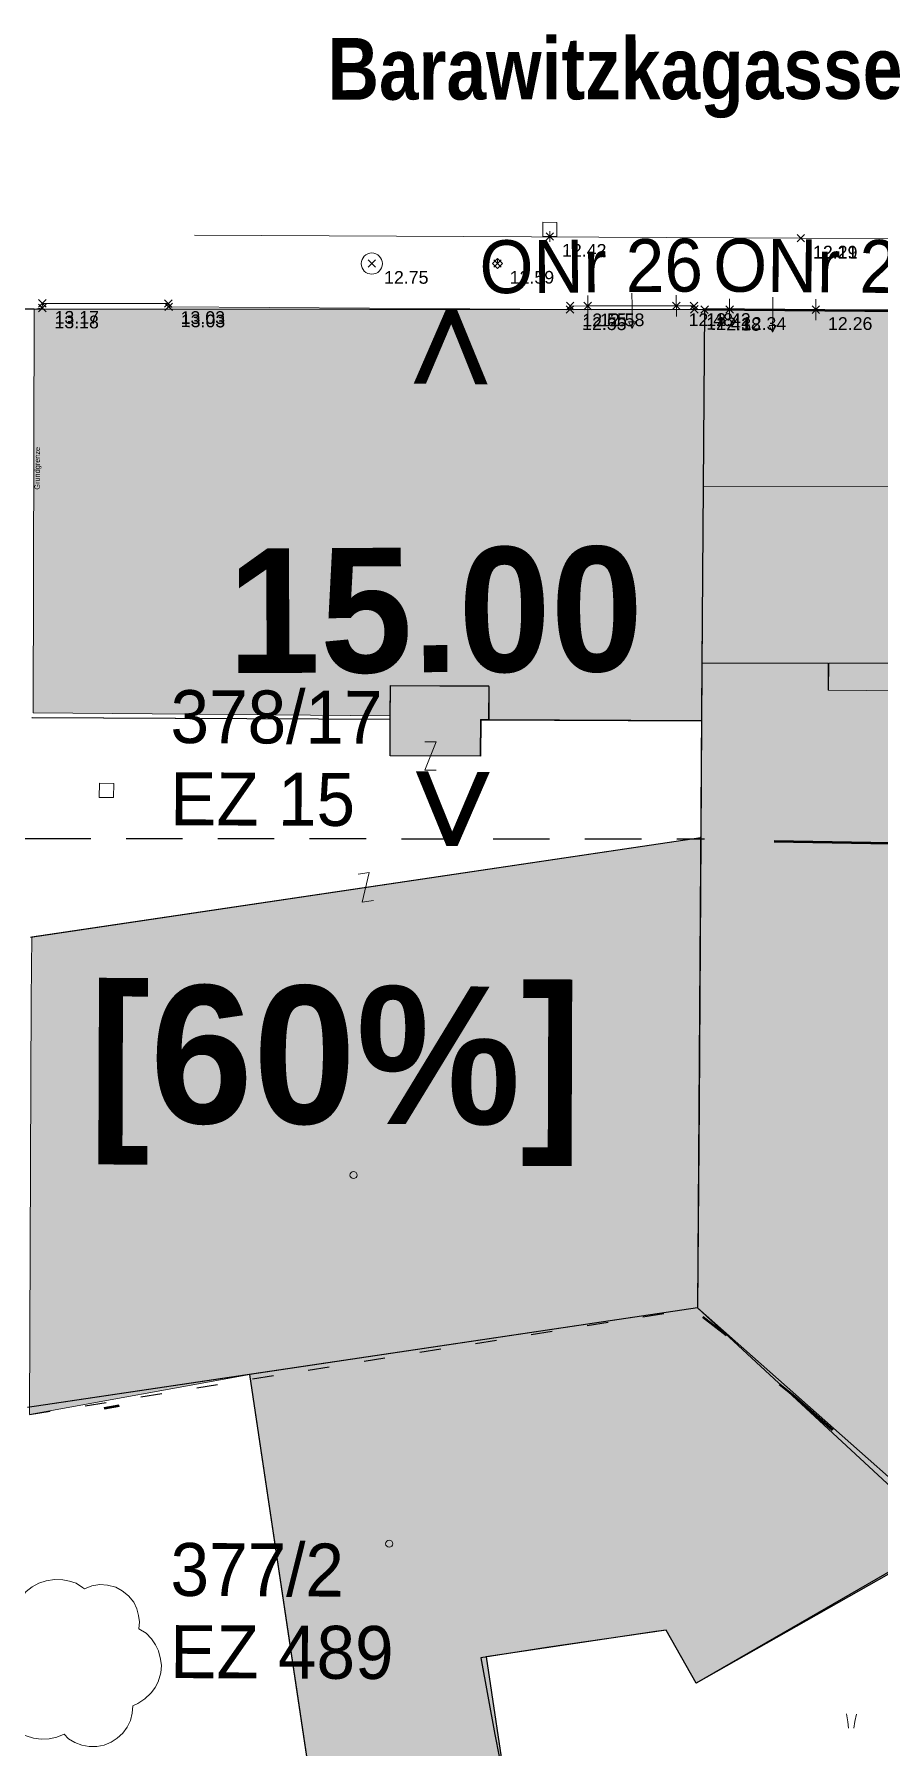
# Model space of a CAD drawing. Header units: metres. Extents: x -208 to 1512, y -277 to 123.
# Drawn here: x 844.24 to 868.17, y -40.74 to 7.78 of the extents above; entities that cross this region are included whole.
import ezdxf
from ezdxf.enums import TextEntityAlignment as Align

# ---------------------------------------------------------------- set-up
doc = ezdxf.new("R2010")
doc.units = ezdxf.units.M
doc.header["$MEASUREMENT"] = 0
doc.linetypes.add('Baufluchtlinie', pattern=[2.6, 1.6, -1])
doc.linetypes.add('Grenzlinie', pattern=[1.6, 0.6, -1])
for name, color, linetype in [('725 Nachbarbebauung', 7, 'Continuous'), ('730_DKM_Gebäude', 7, 'Continuous'), ('730_DKM_Grenzen', 7, 'Continuous'), ('730_DKM_Objekte', 7, 'Continuous'), ('740_WienGV_Flwd-Bebauungsplan', 7, 'Continuous'), ('740_WienGV_Flwd-Bebauungsplan Text', 7, 'Continuous'), ('740_WienGV_Höhenkoten', 7, 'Continuous'), ('740_WienGV_L_Baum_ -gruppen_ Grünflächen', 7, 'Continuous'), ('740_WienGV_L_Gebäude', 7, 'Continuous'), ('740_WienGV_T_Einbauten', 7, 'Continuous'), ('740_WienGV_T_Gebäude', 7, 'Continuous'), ('740_WienGV_T_Straßen_ Gehsteige_ Schienen', 7, 'Continuous'), ('844 Umriss 2D', 7, 'Continuous'), ('918 Lageplan Beschriftung.x', 7, 'Continuous'), ('Neubau_840 Baulinien', 7, 'Continuous')]:
    doc.layers.add(name, color=color, linetype=linetype)
doc.styles.add('ERSTELLTER_STIL_15', font='arial.ttf', dxfattribs={"width": 0.962324})
doc.styles.add('ERSTELLTER_STIL_18', font='arial.ttf', dxfattribs={"width": 0.953215})
doc.styles.add('ERSTELLTER_STIL_20', font='arial.ttf', dxfattribs={"width": 0.826629})
doc.styles.add('ERSTELLTER_STIL_23', font='arial.ttf', dxfattribs={"width": 0.936869})
doc.styles.add('ERSTELLTER_STIL_3', font='arial.ttf')
doc.styles.add('ERSTELLTER_STIL_4', font='')
doc.styles.add('ERSTELLTER_STIL_5', font='arial.ttf', dxfattribs={"width": 0.936858})
doc.styles.add('ERSTELLTER_STIL_7', font='tahoma.ttf', dxfattribs={"width": 0.999942})
doc.styles.get('ERSTELLTER_STIL_4').set_extended_font_data('Eurostile')

# ---------------------------------------------------------------- blocks, each defined once
blk = doc.blocks.new('Decke_53_5', base_point=(844.245, -0.001))
at = {"layer": '725 Nachbarbebauung', "linetype": 'Continuous', "lineweight": 0, "true_color": 0x1f1f1f}
blk.add_hatch(color=250, dxfattribs=at).paths.add_polyline_path([(844.245, -0.001), (844.215, -11.445), (854.32, -11.53), (854.323, -10.67), (857.121, -10.681), (857.116, -11.636), (863.152, -11.661), (863.233, -0.016)])
at = {"layer": '725 Nachbarbebauung', "color": 8, "linetype": 'Continuous', "lineweight": 13, "flags": 128}
blk.add_lwpolyline([(844.245, -0.001), (844.215, -11.445), (854.32, -11.53), (854.323, -10.67), (857.121, -10.681), (857.116, -11.636), (863.152, -11.661), (863.233, -0.016)], close=True, dxfattribs=at)
blk = doc.blocks.new('Decke_54_5', base_point=(857.121, -10.681))
at = {"layer": '725 Nachbarbebauung', "linetype": 'Continuous', "lineweight": 0, "true_color": 0x1f1f1f}
blk.add_hatch(color=250, dxfattribs=at).paths.add_polyline_path([(857.121, -10.681), (854.323, -10.67), (854.319, -11.624), (854.315, -12.652), (856.88, -12.663), (856.884, -11.635), (857.116, -11.636)])
at = {"layer": '725 Nachbarbebauung', "color": 8, "linetype": 'Continuous', "lineweight": 13, "flags": 128}
blk.add_lwpolyline([(857.121, -10.681), (854.323, -10.67), (854.319, -11.624), (854.315, -12.652), (856.88, -12.663), (856.884, -11.635), (857.116, -11.636)], close=True, dxfattribs=at)
blk = doc.blocks.new('Decke_64_5', base_point=(844.161, -19.57))
at = {"layer": '725 Nachbarbebauung', "linetype": 'Continuous', "lineweight": 0, "true_color": 0x1f1f1f}
blk.add_hatch(color=250, dxfattribs=at).paths.add_polyline_path([(844.161, -19.57), (844.106, -31.328), (850.348, -30.193), (863.035, -28.307), (863.128, -14.976), (844.173, -17.794)])
at = {"layer": '725 Nachbarbebauung', "color": 8, "linetype": 'Continuous', "lineweight": 13, "flags": 128}
blk.add_lwpolyline([(844.161, -19.57), (844.106, -31.328), (850.348, -30.193), (863.035, -28.307), (863.128, -14.976), (844.173, -17.794)], close=True, dxfattribs=at)
blk = doc.blocks.new('Decke_66_5', base_point=(863.163, -10.036))
at = {"layer": '725 Nachbarbebauung', "linetype": 'Continuous', "lineweight": 0, "true_color": 0x1f1f1f}
blk.add_hatch(color=250, dxfattribs=at).paths.add_polyline_path([(863.163, -10.036), (882.233, -10.046), (882.306, -0.035), (863.233, -0.016)])
at = {"layer": '725 Nachbarbebauung', "color": 8, "linetype": 'Continuous', "lineweight": 13, "flags": 128}
blk.add_lwpolyline([(863.163, -10.036), (882.233, -10.046), (882.306, -0.035), (863.233, -0.016)], close=True, dxfattribs=at)
blk = doc.blocks.new('Decke_81_5', base_point=(866.746, -10.802))
at = {"layer": '725 Nachbarbebauung', "linetype": 'Continuous', "lineweight": 0, "true_color": 0x1f1f1f}
blk.add_hatch(color=250, dxfattribs=at).paths.add_polyline_path([(866.746, -10.802), (868.886, -10.822), (870.996, -10.81), (870.99, -10.04), (866.75, -10.036)])
at = {"layer": '725 Nachbarbebauung', "color": 8, "linetype": 'Continuous', "lineweight": 13, "flags": 128}
blk.add_lwpolyline([(866.746, -10.802), (868.886, -10.822), (870.996, -10.81), (870.99, -10.04), (866.75, -10.036)], close=True, dxfattribs=at)
blk = doc.blocks.new('Decke_87_5', base_point=(850.348, -30.193))
at = {"layer": '725 Nachbarbebauung', "linetype": 'Continuous', "lineweight": 0, "true_color": 0x1f1f1f}
blk.add_hatch(color=250, dxfattribs=at).paths.add_polyline_path([(850.348, -30.193), (850.348, -30.193), (850.348, -30.195), (852.816, -46.703), (858.202, -45.901), (857.043, -38.189), (861.857, -37.477), (862.148, -37.432), (863, -38.938), (870.145, -34.888), (869.182, -34), (869.172, -33.99), (863.035, -28.307), (863.035, -28.307)])
at = {"layer": '725 Nachbarbebauung', "color": 8, "linetype": 'Continuous', "lineweight": 13, "flags": 128}
blk.add_lwpolyline([(850.348, -30.193), (850.348, -30.193), (850.348, -30.195), (852.816, -46.703), (858.202, -45.901), (857.043, -38.189), (861.857, -37.477), (862.148, -37.432), (863, -38.938), (870.145, -34.888), (869.182, -34), (869.172, -33.99), (863.035, -28.307), (863.035, -28.307)], close=True, dxfattribs=at)
blk = doc.blocks.new('Decke_96_5', base_point=(863.16, -10.036))
at = {"layer": '725 Nachbarbebauung', "linetype": 'Continuous', "lineweight": 0, "true_color": 0x1f1f1f}
blk.add_hatch(color=250, dxfattribs=at).paths.add_polyline_path([(863.16, -10.036), (863.035, -28.307), (869.172, -33.99), (869.172, -22.537), (868.838, -22.125), (868.876, -10.821), (866.736, -10.802), (866.74, -10.032)])
at = {"layer": '725 Nachbarbebauung', "color": 8, "linetype": 'Continuous', "lineweight": 13, "flags": 128}
for points in [[(863.16, -10.036), (863.035, -28.307), (869.172, -33.99), (869.172, -22.537)], [(868.876, -10.821), (866.736, -10.802), (866.74, -10.032), (863.16, -10.036)], [(868.838, -22.125), (868.876, -10.822)], [(868.876, -10.822), (868.876, -10.821)], [(869.172, -22.537), (868.838, -22.125)]]:
    blk.add_lwpolyline(points, dxfattribs=at)
blk = doc.blocks.new('Dachfläche_43_5', base_point=(863.233, -0.016))
at = {"layer": '725 Nachbarbebauung', "color": 7, "linetype": 'Continuous', "lineweight": 18, "flags": 128}
for points in [[(863.198, -5.026), (863.233, -0.016)], [(863.233, -0.016), (882.306, -0.035)], [(882.306, -0.035), (882.269, -5.041)], [(863.163, -10.036), (863.198, -5.026)], [(882.269, -5.041), (863.198, -5.026)], [(882.269, -5.041), (882.233, -10.046)], [(882.233, -10.046), (863.163, -10.036)]]:
    blk.add_lwpolyline(points, dxfattribs=at)
blk = doc.blocks.new('FIG0410[495]_5', base_point=(854.299, -34.987))
at = {"layer": '730_DKM_Objekte', "color": 8, "linetype": 'Continuous', "lineweight": 13}
blk.add_circle((854.299, -34.987), 0.1, dxfattribs=at)
blk = doc.blocks.new('FIG0410[503]_5', base_point=(853.054, -7.768))
at = {"layer": '730_DKM_Objekte', "color": 8, "linetype": 'Continuous', "lineweight": 13}
blk.add_circle((853.054, -7.768), 0.1, dxfattribs=at)
blk = doc.blocks.new('FIG0830[507]_5', base_point=(846.291, -13.643))
at = {"layer": '730_DKM_Objekte', "color": 8, "linetype": 'Continuous', "lineweight": 13}
for p, q in [((846.095, -13.439), (846.087, -13.839)), ((846.494, -13.446), (846.095, -13.439)), ((846.487, -13.846), (846.494, -13.446)), ((846.087, -13.839), (846.487, -13.846))]:
    blk.add_line(p, q, dxfattribs=at)
blk = doc.blocks.new('FIG0410[508]_5', base_point=(853.289, -24.541))
at = {"layer": '730_DKM_Objekte', "color": 8, "linetype": 'Continuous', "lineweight": 13}
blk.add_circle((853.289, -24.541), 0.1, dxfattribs=at)
blk = doc.blocks.new('FIG0320[536]_5', base_point=(855.468, -12.669))
at = {"layer": '730_DKM_Objekte', "color": 8, "linetype": 'Continuous', "lineweight": 13}
for p, q in [((855.306, -13.068), (855.63, -12.269)), ((855.63, -12.269), (855.31, -12.268)), ((855.626, -13.069), (855.306, -13.068))]:
    blk.add_line(p, q, dxfattribs=at)
blk = doc.blocks.new('FIG0320[537]_5', base_point=(853.635, -16.388))
at = {"layer": '730_DKM_Objekte', "color": 8, "linetype": 'Continuous', "lineweight": 13}
for p, q in [((853.418, -16.016), (853.734, -15.969)), ((853.734, -15.969), (853.535, -16.807)), ((853.535, -16.807), (853.852, -16.76))]:
    blk.add_line(p, q, dxfattribs=at)
blk = doc.blocks.new('GI00131_ATT627(WIESE)_2CA5[1022]_5', base_point=(867.392, -40.012))
at = {"layer": '740_WienGV_L_Baum_ -gruppen_ Grünflächen', "color": 252, "linetype": 'Continuous', "lineweight": 13, "true_color": 0x949494}
for p, q in [((867.256, -39.809), (867.296, -40.03)), ((867.296, -40.03), (867.316, -40.21)), ((867.46, -40.213), (867.488, -40.028)), ((867.488, -40.028), (867.536, -39.814))]:
    blk.add_line(p, q, dxfattribs=at)
blk = doc.blocks.new('GI0007_ATT22(LAUB)_2815[1049]_5', base_point=(845.353, -38.37))
at = {"layer": '740_WienGV_L_Baum_ -gruppen_ Grünflächen', "color": 252, "linetype": 'Continuous', "lineweight": 13, "true_color": 0x949494}
for p, q in [((843.856, -36.531), (844.012, -36.338)), ((844.012, -36.338), (844.185, -36.206)), ((844.185, -36.206), (844.372, -36.107)), ((844.372, -36.107), (844.583, -36.039)), ((844.583, -36.039), (844.822, -36.001)), ((844.822, -36.001), (845.056, -36.012)), ((845.056, -36.012), (845.241, -36.048)), ((845.241, -36.048), (845.431, -36.108)), ((845.431, -36.108), (845.614, -36.225)), ((845.614, -36.225), (845.67, -36.265)), ((845.67, -36.265), (845.878, -36.18)), ((845.878, -36.18), (846.099, -36.145)), ((846.099, -36.145), (846.323, -36.157)), ((846.323, -36.157), (846.553, -36.218)), ((846.553, -36.218), (846.736, -36.324)), ((846.736, -36.324), (846.918, -36.466)), ((843.634, -37.007), (843.71, -36.745)), ((843.71, -36.745), (843.856, -36.531)), ((846.918, -36.466), (847.068, -36.647)), ((847.068, -36.647), (847.146, -36.833)), ((847.146, -36.833), (847.199, -37.019)), ((843.205, -37.49), (843.4, -37.333)), ((843.4, -37.333), (843.605, -37.248)), ((843.605, -37.248), (843.634, -37.007)), ((847.199, -37.019), (847.225, -37.204)), ((847.225, -37.204), (847.207, -37.403)), ((842.943, -37.862), (843.057, -37.665)), ((843.057, -37.665), (843.205, -37.49)), ((847.207, -37.403), (847.411, -37.52)), ((847.411, -37.52), (847.564, -37.683)), ((847.564, -37.683), (847.682, -37.852)), ((842.858, -38.39), (842.862, -38.205)), ((842.862, -38.205), (842.897, -38.021)), ((842.897, -38.021), (842.943, -37.862)), ((847.682, -37.852), (847.764, -38.021)), ((847.764, -38.021), (847.824, -38.257)), ((847.824, -38.257), (847.845, -38.435)), ((842.887, -38.593), (842.858, -38.39)), ((842.951, -38.786), (842.887, -38.593)), ((843.058, -38.966), (842.951, -38.786)), ((847.827, -38.641), (847.755, -38.899)), ((847.845, -38.435), (847.827, -38.641)), ((843.137, -39.077), (843.058, -38.966)), ((843.242, -39.168), (843.137, -39.077)), ((843.252, -39.41), (843.242, -39.168)), ((847.547, -39.222), (847.377, -39.383)), ((847.565, -39.198), (847.547, -39.222)), ((847.667, -39.064), (847.565, -39.198)), ((847.755, -38.899), (847.667, -39.064)), ((843.294, -39.624), (843.252, -39.41)), ((843.376, -39.832), (843.294, -39.624)), ((847.021, -39.789), (846.967, -39.994)), ((847.039, -39.576), (847.021, -39.789)), ((847.179, -39.511), (847.039, -39.576)), ((847.377, -39.383), (847.179, -39.511)), ((843.493, -40.019), (843.376, -39.832)), ((843.643, -40.185), (843.493, -40.019)), ((843.815, -40.323), (843.643, -40.185)), ((846.875, -40.184), (846.751, -40.356)), ((846.967, -39.994), (846.875, -40.184)), ((844.012, -40.427), (843.815, -40.323)), ((844.224, -40.495), (844.012, -40.427)), ((844.444, -40.527), (844.224, -40.495)), ((844.664, -40.517), (844.444, -40.527)), ((844.882, -40.471), (844.664, -40.517)), ((845.09, -40.386), (844.882, -40.471)), ((845.216, -40.513), (845.09, -40.386)), ((845.395, -40.623), (845.216, -40.513)), ((845.593, -40.697), (845.395, -40.623)), ((845.802, -40.737), (845.593, -40.697)), ((846.015, -40.734), (845.802, -40.737)), ((846.222, -40.691), (846.015, -40.734)), ((846.419, -40.613), (846.222, -40.691)), ((846.595, -40.499), (846.419, -40.613)), ((846.751, -40.356), (846.595, -40.499))]:
    blk.add_line(p, q, dxfattribs=at)
blk = doc.blocks.new('LO000601_ATT200(BELICHT)_3895[1084]_5', base_point=(853.807, 1.286))
at = {"layer": '740_WienGV_Höhenkoten', "color": 252, "linetype": 'Continuous', "lineweight": 13, "true_color": 0x949494}
blk.add_circle((853.807, 1.286), 0.3, dxfattribs=at)
blk = doc.blocks.new('LO0011_37C5[1085]_5', base_point=(857.367, 1.29))
at = {"layer": '740_WienGV_T_Einbauten', "color": 252, "linetype": 'Continuous', "lineweight": 13, "true_color": 0x949494}
for p, q in [((857.37, 1.431), (857.226, 1.292)), ((857.226, 1.292), (857.365, 1.148)), ((857.365, 1.148), (857.509, 1.287)), ((857.37, 1.431), (857.367, 1.29)), ((857.509, 1.287), (857.37, 1.431))]:
    blk.add_line(p, q, dxfattribs=at)
blk = doc.blocks.new('TO0019_3585[1106]_5', base_point=(858.851, 2.055))
at = {"layer": '740_WienGV_Höhenkoten', "color": 252, "linetype": 'Continuous', "lineweight": 13, "true_color": 0x949494}
for p, q in [((858.701, 2.057), (859.001, 2.052)), ((858.853, 2.205), (858.848, 1.905))]:
    blk.add_line(p, q, dxfattribs=at)
blk = doc.blocks.new('LO0005_2B75[1116]_5', base_point=(858.851, 2.255))
at = {"layer": '740_WienGV_T_Einbauten', "color": 252, "linetype": 'Continuous', "lineweight": 13, "true_color": 0x949494}
for p, q in [((858.652, 2.455), (858.651, 2.055)), ((859.052, 2.454), (858.652, 2.455)), ((859.051, 2.054), (859.052, 2.454)), ((858.651, 2.055), (859.051, 2.054))]:
    blk.add_line(p, q, dxfattribs=at)
blk = doc.blocks.new('LO0005_2B75[1128]_5', base_point=(858.851, 2.255))
at = {"layer": '740_WienGV_T_Einbauten', "color": 252, "linetype": 'Continuous', "lineweight": 13, "true_color": 0x949494}
for p, q in [((858.652, 2.455), (858.651, 2.055)), ((859.052, 2.454), (858.652, 2.455)), ((859.051, 2.054), (859.052, 2.454)), ((858.651, 2.055), (859.051, 2.054))]:
    blk.add_line(p, q, dxfattribs=at)
blk = doc.blocks.new('EF_MARKER_42E5[1159]_5', base_point=(863.943, -0.017))
at = {"layer": '740_WienGV_T_Gebäude', "color": 252, "linetype": 'Continuous', "lineweight": 13, "true_color": 0x949494}
blk.add_line((863.944, 0.283), (863.943, -0.317), dxfattribs=at)
blk = doc.blocks.new('EF_MARKER_42E5[1160]_5', base_point=(866.384, -0.019))
at = {"layer": '740_WienGV_T_Gebäude', "color": 252, "linetype": 'Continuous', "lineweight": 13, "true_color": 0x949494}
blk.add_line((866.384, 0.281), (866.384, -0.319), dxfattribs=at)
blk = doc.blocks.new('BW0011_3AC5[1161]_5', base_point=(865.163, -0.161))
at = {"layer": '740_WienGV_T_Gebäude', "color": 252, "linetype": 'Continuous', "lineweight": 13, "true_color": 0x949494}
for p, q in [((865.164, 0.339), (865.164, -0.018)), ((865.259, -0.468), (865.066, -0.468)), ((865.066, -0.468), (865.163, -0.661)), ((865.164, -0.018), (865.163, -0.661)), ((865.163, -0.661), (865.259, -0.468))]:
    blk.add_line(p, q, dxfattribs=at)
blk = doc.blocks.new('EF_MARKER_42E5[1194]_5', base_point=(859.924, 0.085))
at = {"layer": '740_WienGV_T_Gebäude', "color": 252, "linetype": 'Continuous', "lineweight": 13, "true_color": 0x949494}
blk.add_line((859.923, 0.385), (859.924, -0.215), dxfattribs=at)
blk = doc.blocks.new('EF_MARKER_42E5[1195]_5', base_point=(862.434, 0.089))
at = {"layer": '740_WienGV_T_Gebäude', "color": 252, "linetype": 'Continuous', "lineweight": 13, "true_color": 0x949494}
blk.add_line((862.434, 0.389), (862.435, -0.211), dxfattribs=at)
blk = doc.blocks.new('BW0011_3AC5[1196]_5', base_point=(861.178, -0.056))
at = {"layer": '740_WienGV_T_Gebäude', "color": 252, "linetype": 'Continuous', "lineweight": 13, "true_color": 0x949494}
for p, q in [((861.178, 0.444), (861.179, 0.087)), ((861.179, 0.087), (861.18, -0.556)), ((861.275, -0.363), (861.082, -0.363)), ((861.082, -0.363), (861.18, -0.556)), ((861.18, -0.556), (861.275, -0.363))]:
    blk.add_line(p, q, dxfattribs=at)
blk = doc.blocks.new('DEF01_4155[1216]_5', base_point=(844.471, 0.028))
at = {"layer": '740_WienGV_T_Gebäude', "color": 252, "linetype": 'Continuous', "lineweight": 13, "true_color": 0x949494}
for p, q in [((844.365, 0.134), (844.577, -0.078)), ((844.577, 0.134), (844.365, -0.078))]:
    blk.add_line(p, q, dxfattribs=at)
at = {"layer": '740_WienGV_T_Gebäude', "color": 252, "lineweight": 13, "true_color": 0x949494, "style": 'ERSTELLTER_STIL_3'}
blk.add_attdef('HOEHE', text='', height=0.36, rotation=359.9129, dxfattribs=at).set_placement((844.817, -0.367), align=Align.MIDDLE_LEFT)
blk = doc.blocks.new('DEF01_4155[1237]_5', base_point=(865.961, 2.004))
at = {"layer": '740_WienGV_T_Straßen_ Gehsteige_ Schienen', "color": 252, "linetype": 'Continuous', "lineweight": 13, "true_color": 0x949494}
for p, q in [((865.855, 2.111), (866.067, 1.898)), ((866.067, 2.11), (865.855, 1.899))]:
    blk.add_line(p, q, dxfattribs=at)
at = {"layer": '740_WienGV_T_Straßen_ Gehsteige_ Schienen', "color": 252, "lineweight": 13, "true_color": 0x949494, "style": 'ERSTELLTER_STIL_3'}
blk.add_attdef('HOEHE', text='', height=0.36, rotation=359.852, dxfattribs=at).set_placement((866.306, 1.61), align=Align.MIDDLE_LEFT)
blk = doc.blocks.new('DEF01_4155[1254]_5', base_point=(862.935, 0.09))
at = {"layer": '740_WienGV_T_Gebäude', "color": 252, "linetype": 'Continuous', "lineweight": 13, "true_color": 0x949494}
for p, q in [((863.041, 0.196), (862.829, -0.017)), ((862.829, 0.195), (863.041, -0.016))]:
    blk.add_line(p, q, dxfattribs=at)
at = {"layer": '740_WienGV_T_Gebäude', "color": 252, "lineweight": 13, "true_color": 0x949494, "style": 'ERSTELLTER_STIL_3'}
blk.add_attdef('HOEHE', text='', height=0.36, rotation=0.0935, dxfattribs=at).set_placement((863.282, -0.301), align=Align.MIDDLE_LEFT)
blk = doc.blocks.new('DEF01_4155[1274]_5', base_point=(848.052, 0.062))
at = {"layer": '740_WienGV_T_Gebäude', "color": 252, "linetype": 'Continuous', "lineweight": 13, "true_color": 0x949494}
for p, q in [((848.159, 0.168), (847.945, -0.043)), ((847.947, 0.169), (848.158, -0.045))]:
    blk.add_line(p, q, dxfattribs=at)
at = {"layer": '740_WienGV_T_Gebäude', "color": 252, "lineweight": 13, "true_color": 0x949494, "style": 'ERSTELLTER_STIL_3'}
blk.add_attdef('HOEHE', text='', height=0.36, rotation=359.6051, dxfattribs=at).set_placement((848.396, -0.334), align=Align.MIDDLE_LEFT)
blk = doc.blocks.new('DEF01_4155[1296]_5', base_point=(862.434, 0.089))
at = {"layer": '740_WienGV_T_Gebäude', "color": 252, "linetype": 'Continuous', "lineweight": 13, "true_color": 0x949494}
for p, q in [((862.328, 0.195), (862.54, -0.017)), ((862.54, 0.195), (862.328, -0.017))]:
    blk.add_line(p, q, dxfattribs=at)
at = {"layer": '740_WienGV_T_Gebäude', "color": 252, "lineweight": 13, "true_color": 0x949494, "style": 'ERSTELLTER_STIL_3'}
blk.add_attdef('HOEHE', text='', height=0.36, rotation=0.0912, dxfattribs=at).set_placement((862.781, -0.305), align=Align.MIDDLE_LEFT)
blk = doc.blocks.new('DEF01_4155[1307]_5', base_point=(863.943, -0.017))
at = {"layer": '740_WienGV_T_Gebäude', "color": 252, "linetype": 'Continuous', "lineweight": 13, "true_color": 0x949494}
for p, q in [((864.05, 0.089), (863.837, -0.123)), ((863.838, 0.089), (864.049, -0.123))]:
    blk.add_line(p, q, dxfattribs=at)
at = {"layer": '740_WienGV_T_Gebäude', "color": 252, "lineweight": 13, "true_color": 0x949494, "style": 'ERSTELLTER_STIL_3'}
blk.add_attdef('HOEHE', text='', height=0.36, rotation=359.9183, dxfattribs=at).set_placement((864.289, -0.411), align=Align.MIDDLE_LEFT)
blk = doc.blocks.new('DEF01_4155[1314]_5', base_point=(865.961, 2.004))
at = {"layer": '740_WienGV_T_Straßen_ Gehsteige_ Schienen', "color": 252, "linetype": 'Continuous', "lineweight": 13, "true_color": 0x949494}
for p, q in [((865.855, 2.111), (866.067, 1.898)), ((866.067, 2.11), (865.855, 1.899))]:
    blk.add_line(p, q, dxfattribs=at)
at = {"layer": '740_WienGV_T_Straßen_ Gehsteige_ Schienen', "color": 252, "lineweight": 13, "true_color": 0x949494, "style": 'ERSTELLTER_STIL_3'}
blk.add_attdef('HOEHE', text='', height=0.36, rotation=359.852, dxfattribs=at).set_placement((866.306, 1.613), align=Align.MIDDLE_LEFT)
blk = doc.blocks.new('DEF01_4155[1322]_5', base_point=(859.425, 0.084))
at = {"layer": '740_WienGV_T_Gebäude', "color": 252, "linetype": 'Continuous', "lineweight": 13, "true_color": 0x949494}
for p, q in [((859.318, 0.19), (859.531, -0.022)), ((859.53, 0.19), (859.319, -0.022))]:
    blk.add_line(p, q, dxfattribs=at)
at = {"layer": '740_WienGV_T_Gebäude', "color": 252, "lineweight": 13, "true_color": 0x949494, "style": 'ERSTELLTER_STIL_3'}
blk.add_attdef('HOEHE', text='', height=0.36, rotation=0.0981, dxfattribs=at).set_placement((859.772, -0.309), align=Align.MIDDLE_LEFT)
blk = doc.blocks.new('DEF01_4155[1329]_5', base_point=(859.924, 0.085))
at = {"layer": '740_WienGV_T_Gebäude', "color": 252, "linetype": 'Continuous', "lineweight": 13, "true_color": 0x949494}
for p, q in [((859.817, 0.191), (860.03, -0.021)), ((860.03, 0.191), (859.818, -0.021))]:
    blk.add_line(p, q, dxfattribs=at)
at = {"layer": '740_WienGV_T_Gebäude', "color": 252, "lineweight": 13, "true_color": 0x949494, "style": 'ERSTELLTER_STIL_3'}
blk.add_attdef('HOEHE', text='', height=0.36, rotation=0.0912, dxfattribs=at).set_placement((860.271, -0.309), align=Align.MIDDLE_LEFT)
blk = doc.blocks.new('DEF01_4155[1337]_5', base_point=(844.473, 0.158))
at = {"layer": '740_WienGV_T_Gebäude', "color": 252, "linetype": 'Continuous', "lineweight": 13, "true_color": 0x949494}
for p, q in [((844.367, 0.264), (844.579, 0.052)), ((844.58, 0.264), (844.367, 0.052))]:
    blk.add_line(p, q, dxfattribs=at)
at = {"layer": '740_WienGV_T_Gebäude', "color": 252, "lineweight": 13, "true_color": 0x949494, "style": 'ERSTELLTER_STIL_3'}
blk.add_attdef('HOEHE', text='', height=0.36, rotation=359.9129, dxfattribs=at).set_placement((844.819, -0.237), align=Align.MIDDLE_LEFT)
blk = doc.blocks.new('DEF01_4155[1342]_5', base_point=(859.423, -0.016))
at = {"layer": '740_WienGV_T_Gebäude', "color": 252, "linetype": 'Continuous', "lineweight": 13, "true_color": 0x949494}
for p, q in [((859.53, 0.089), (859.316, -0.121)), ((859.317, 0.091), (859.528, -0.123))]:
    blk.add_line(p, q, dxfattribs=at)
at = {"layer": '740_WienGV_T_Gebäude', "color": 252, "lineweight": 13, "true_color": 0x949494, "style": 'ERSTELLTER_STIL_3'}
blk.add_attdef('HOEHE', text='', height=0.36, rotation=359.6051, dxfattribs=at).set_placement((859.766, -0.412), align=Align.MIDDLE_LEFT)
blk = doc.blocks.new('DEF01_4155[1343]_5', base_point=(848.044, 0.152))
at = {"layer": '740_WienGV_T_Gebäude', "color": 252, "linetype": 'Continuous', "lineweight": 13, "true_color": 0x949494}
for p, q in [((847.938, 0.259), (848.15, 0.046)), ((848.15, 0.258), (847.938, 0.047))]:
    blk.add_line(p, q, dxfattribs=at)
at = {"layer": '740_WienGV_T_Gebäude', "color": 252, "lineweight": 13, "true_color": 0x949494, "style": 'ERSTELLTER_STIL_3'}
blk.add_attdef('HOEHE', text='', height=0.36, rotation=359.9129, dxfattribs=at).set_placement((848.39, -0.242), align=Align.MIDDLE_LEFT)
blk = doc.blocks.new('DEF01_4155[1354]_5', base_point=(862.943, -0.011))
at = {"layer": '740_WienGV_T_Gebäude', "color": 252, "linetype": 'Continuous', "lineweight": 13, "true_color": 0x949494}
for p, q in [((863.051, 0.094), (862.835, -0.115)), ((862.839, 0.097), (863.048, -0.119))]:
    blk.add_line(p, q, dxfattribs=at)
at = {"layer": '740_WienGV_T_Gebäude', "color": 252, "lineweight": 13, "true_color": 0x949494, "style": 'ERSTELLTER_STIL_3'}
blk.add_attdef('HOEHE', text='', height=0.36, rotation=358.95, dxfattribs=at).set_placement((863.282, -0.408), align=Align.MIDDLE_LEFT)
blk = doc.blocks.new('DEF01_4155[1373]_5', base_point=(863.233, -0.016))
at = {"layer": '740_WienGV_T_Gebäude', "color": 252, "linetype": 'Continuous', "lineweight": 13, "true_color": 0x949494}
for p, q in [((863.341, 0.088), (863.125, -0.12)), ((863.129, 0.092), (863.337, -0.124))]:
    blk.add_line(p, q, dxfattribs=at)
at = {"layer": '740_WienGV_T_Gebäude', "color": 252, "lineweight": 13, "true_color": 0x949494, "style": 'ERSTELLTER_STIL_3'}
blk.add_attdef('HOEHE', text='', height=0.36, rotation=358.95, dxfattribs=at).set_placement((863.572, -0.416), align=Align.MIDDLE_LEFT)
blk = doc.blocks.new('DEF01_4155[1385]_5', base_point=(866.384, -0.019))
at = {"layer": '740_WienGV_T_Gebäude', "color": 252, "linetype": 'Continuous', "lineweight": 13, "true_color": 0x949494}
for p, q in [((866.278, 0.088), (866.49, -0.125)), ((866.49, 0.087), (866.278, -0.125))]:
    blk.add_line(p, q, dxfattribs=at)
at = {"layer": '740_WienGV_T_Gebäude', "color": 252, "lineweight": 13, "true_color": 0x949494, "style": 'ERSTELLTER_STIL_3'}
blk.add_attdef('HOEHE', text='', height=0.36, rotation=359.9396, dxfattribs=at).set_placement((866.73, -0.413), align=Align.MIDDLE_LEFT)
blk = doc.blocks.new('DEF01_4155[1402]_5', base_point=(858.851, 2.055))
at = {"layer": '740_WienGV_Höhenkoten', "color": 252, "linetype": 'Continuous', "lineweight": 13, "true_color": 0x949494}
for p, q in [((858.957, 2.161), (858.744, 1.949)), ((858.745, 2.161), (858.956, 1.948))]:
    blk.add_line(p, q, dxfattribs=at)
at = {"layer": '740_WienGV_Höhenkoten', "color": 252, "lineweight": 13, "true_color": 0x949494, "style": 'ERSTELLTER_STIL_3'}
blk.add_attdef('HOEHE', text='', height=0.36, rotation=359.852, dxfattribs=at).set_placement((859.196, 1.663), align=Align.MIDDLE_LEFT)
blk = doc.blocks.new('DEF01_4155[1422]_5', base_point=(853.807, 1.286))
at = {"layer": '740_WienGV_Höhenkoten', "color": 252, "linetype": 'Continuous', "lineweight": 13, "true_color": 0x949494}
for p, q in [((853.7, 1.392), (853.913, 1.18)), ((853.913, 1.392), (853.701, 1.18))]:
    blk.add_line(p, q, dxfattribs=at)
at = {"layer": '740_WienGV_Höhenkoten', "color": 252, "lineweight": 13, "true_color": 0x949494, "style": 'ERSTELLTER_STIL_3'}
blk.add_attdef('HOEHE', text='', height=0.36, rotation=0.086, dxfattribs=at).set_placement((854.154, 0.893), align=Align.MIDDLE_LEFT)
blk = doc.blocks.new('DEF01_4155[1460]_5', base_point=(857.367, 1.29))
at = {"layer": '740_WienGV_T_Einbauten', "color": 252, "linetype": 'Continuous', "lineweight": 13, "true_color": 0x949494}
for p, q in [((857.261, 1.396), (857.474, 1.184)), ((857.473, 1.396), (857.261, 1.184))]:
    blk.add_line(p, q, dxfattribs=at)
at = {"layer": '740_WienGV_T_Einbauten', "color": 252, "lineweight": 13, "true_color": 0x949494, "style": 'ERSTELLTER_STIL_3'}
blk.add_attdef('HOEHE', text='', height=0.36, rotation=0.086, dxfattribs=at).set_placement((857.714, 0.896), align=Align.MIDDLE_LEFT)

msp = doc.modelspace()

# ---------------------------------------------------------------- linework, layer by layer
at = {"layer": '730_DKM_Gebäude', "color": 7, "linetype": 'Continuous', "lineweight": 25}
for points in [[(863.152, -11.676), (856.895, -11.648), (856.89, -12.676), (854.325, -12.664), (854.33, -11.636), (844.182, -11.589)], [(844.14, -17.799), (863.128, -14.976)], [(870.293, -34.722), (863, -38.938), (862.148, -37.432), (858.768, -37.93), (856.893, -38.219), (857.294, -40.393), (857.658, -42.261), (857.917, -43.996), (858.202, -45.901), (852.816, -46.703), (851.667, -38.991), (850.348, -30.193)]]:
    msp.add_lwpolyline(points, dxfattribs=at)
at = {"layer": '730_DKM_Grenzen', "color": 8, "linetype": 'Continuous', "lineweight": 13}
for points in [[(844.26, -0.008), (863.233, -0.016)], [(863.035, -28.307), (863.128, -14.976), (863.152, -11.676), (863.233, -0.016)], [(882.306, -0.035), (863.233, -0.016)], [(844.05, -31.13), (850.348, -30.193), (863.035, -28.307)], [(878.077, -41.623), (870.293, -34.722), (869.181, -33.741), (863.035, -28.307)]]:
    msp.add_lwpolyline(points, dxfattribs=at)
at = {"layer": '740_WienGV_Flwd-Bebauungsplan', "color": 1, "linetype": 'Continuous', "lineweight": 50, "true_color": 0xfb0106}
for points in [[(905.468, -40.44), (905.465, -26.077), (905.407, -0.326), (888.92, -0.292), (882.548, -0.18), (863.233, -0.016)], [(871.236, -15.193), (865.203, -15.087)], [(863.853, -29.086), (863.182, -28.564)], [(865.777, -30.819), (865.358, -30.472)], [(866.865, -31.773), (865.777, -30.819)], [(846.65, -31.078), (846.223, -31.156)]]:
    msp.add_lwpolyline(points, dxfattribs=at)
at = {"layer": '740_WienGV_L_Gebäude', "color": 7, "linetype": 'Continuous', "lineweight": 25}
for p, q in [((863.233, -0.016), (863.16, -10.036)), ((863.16, -10.036), (863.15, -11.676)), ((854.33, -11.636), (844.178, -11.589)), ((863.15, -11.676), (857.127, -11.649)), ((863.15, -11.676), (863.129, -14.977)), ((863.129, -14.977), (863.08, -22.547)), ((863.08, -22.547), (863.035, -28.307)), ((863.035, -28.307), (860.558, -28.672)), ((863.035, -28.307), (869.172, -33.99)), ((860.558, -28.672), (844.05, -31.13))]:
    msp.add_line(p, q, dxfattribs=at)
at = {"layer": '740_WienGV_L_Gebäude', "color": 252, "linetype": 'Continuous', "lineweight": 13, "true_color": 0x949494}
for points in [[(863.16, -10.036), (866.74, -10.032), (866.736, -10.802), (868.876, -10.821)], [(854.33, -11.636), (854.334, -10.682), (857.132, -10.694), (857.127, -11.649)]]:
    msp.add_lwpolyline(points, dxfattribs=at)
at = {"layer": '740_WienGV_L_Gebäude', "color": 7, "linetype": 'Continuous', "lineweight": 25}
for points in [[(857.127, -11.649), (856.895, -11.648), (856.89, -12.676), (854.325, -12.664), (854.33, -11.636)], [(858.202, -45.901), (852.816, -46.703), (850.348, -30.195), (850.347, -30.192)], [(870.145, -34.888), (863, -38.938), (862.148, -37.432), (861.857, -37.477)], [(861.857, -37.477), (857.043, -38.189), (858.202, -45.901)]]:
    msp.add_lwpolyline(points, dxfattribs=at)
at = {"layer": '740_WienGV_T_Gebäude', "color": 7, "linetype": 'Continuous', "lineweight": 18}
for p, q in [((844.471, 0.028), (844.26, -0.008)), ((844.473, 0.158), (844.471, 0.028)), ((848.044, 0.152), (844.473, 0.158)), ((848.052, 0.062), (848.044, 0.152)), ((859.423, -0.016), (848.052, 0.062)), ((859.425, 0.084), (859.423, -0.016)), ((859.924, 0.085), (859.425, 0.084)), ((862.434, 0.089), (859.924, 0.085)), ((859.924, 0.085), (859.924, 0.085)), ((862.935, 0.09), (862.434, 0.089)), ((862.434, 0.089), (862.434, 0.089)), ((862.943, -0.011), (862.935, 0.09)), ((844.26, -0.008), (843.569, -0.006)), ((863.233, -0.016), (862.943, -0.011)), ((863.943, -0.017), (863.233, -0.016)), ((866.384, -0.019), (863.943, -0.017)), ((863.943, -0.017), (863.944, -0.017)), ((866.384, -0.019), (866.384, -0.019)), ((882.306, -0.035), (866.384, -0.019))]:
    msp.add_line(p, q, dxfattribs=at)
at = {"layer": '740_WienGV_T_Straßen_ Gehsteige_ Schienen', "color": 8, "linetype": 'Continuous', "lineweight": 13}
for p, q in [((865.961, 2.004), (848.785, 2.093)), ((878.315, 1.974), (865.961, 2.004))]:
    msp.add_line(p, q, dxfattribs=at)
at = {"layer": 'Neubau_840 Baulinien', "color": 1, "linetype": 'Continuous', "lineweight": 25, "true_color": 0xfb0106}
msp.add_lwpolyline([(813.72, 0.065), (825.257, 0), (844.242, 0), (863.233, -0.016)], dxfattribs=at)
at = {"layer": 'Neubau_840 Baulinien', "color": 1, "linetype": 'Baufluchtlinie', "lineweight": 25, "true_color": 0xfb0106}
msp.add_lwpolyline([(806.306, -14.893), (825.257, -15), (844.245, -15.001), (863.233, -15.016)], dxfattribs=at)
at = {"layer": 'Neubau_840 Baulinien', "color": 1, "linetype": 'Grenzlinie', "lineweight": 25, "true_color": 0xfb0106}
msp.add_lwpolyline([(788.389, -39.216), (806.437, -36.855), (806.289, -40.228), (825.376, -37.419), (825.324, -34.027), (844.106, -31.328), (863.035, -28.307)], dxfattribs=at)

# ---------------------------------------------------------------- block references
at = {"layer": '725 Nachbarbebauung', "color": 8, "linetype": 'Continuous', "lineweight": 13}
for name, p in [('Decke_53_5', (844.245, -0.001)), ('Decke_66_5', (863.163, -10.036)), ('Decke_96_5', (863.16, -10.036)), ('Decke_81_5', (866.746, -10.802)), ('Decke_54_5', (857.121, -10.681)), ('Decke_64_5', (844.161, -19.57)), ('Decke_87_5', (850.348, -30.193))]:
    msp.add_blockref(name, p, dxfattribs=at)
at = {"layer": '725 Nachbarbebauung', "color": 7, "linetype": 'Continuous', "lineweight": 18}
msp.add_blockref('Dachfläche_43_5', (863.233, -0.016), dxfattribs=at)
at = {"layer": '730_DKM_Objekte', "color": 8, "linetype": 'Continuous', "lineweight": 13}
for name, p in [('FIG0410[503]_5', (853.054, -7.768)), ('FIG0410[508]_5', (853.289, -24.541)), ('FIG0410[495]_5', (854.299, -34.987))]:
    msp.add_blockref(name, p, dxfattribs=at)
at = {"layer": '730_DKM_Objekte', "color": 7, "linetype": 'Continuous', "lineweight": 13}
for name, p in [('FIG0320[536]_5', (855.468, -12.669)), ('FIG0830[507]_5', (846.291, -13.643)), ('FIG0320[537]_5', (853.635, -16.388))]:
    msp.add_blockref(name, p, dxfattribs=at)
at = {"layer": '740_WienGV_Höhenkoten', "color": 7, "linetype": 'Continuous', "lineweight": 25}
msp.add_blockref('TO0019_3585[1106]_5', (858.851, 2.055), dxfattribs=at)
at = {"layer": '740_WienGV_Höhenkoten', "color": 252, "linetype": 'Continuous', "lineweight": 13, "true_color": 0x949494}
for name, p, values in [('DEF01_4155[1402]_5', (858.851, 2.055), {'HOEHE': '12.42'}), ('DEF01_4155[1422]_5', (853.807, 1.286), {'HOEHE': '12.75'})]:
    msp.add_blockref(name, p, dxfattribs=at).add_auto_attribs(values)
at = {"layer": '740_WienGV_Höhenkoten', "color": 72, "linetype": 'Continuous', "lineweight": 13, "true_color": 0x69e600}
msp.add_blockref('LO000601_ATT200(BELICHT)_3895[1084]_5', (853.807, 1.286), dxfattribs=at)
at = {"layer": '740_WienGV_L_Baum_ -gruppen_ Grünflächen', "color": 72, "linetype": 'Continuous', "lineweight": 13, "true_color": 0x69e600}
msp.add_blockref('GI0007_ATT22(LAUB)_2815[1049]_5', (845.353, -38.37), dxfattribs=at)
at = {"layer": '740_WienGV_L_Baum_ -gruppen_ Grünflächen', "color": 252, "linetype": 'Continuous', "lineweight": 13, "true_color": 0x949494}
msp.add_blockref('GI00131_ATT627(WIESE)_2CA5[1022]_5', (867.392, -40.012), dxfattribs=at)
at = {"layer": '740_WienGV_T_Einbauten', "color": 252, "linetype": 'Continuous', "lineweight": 13, "true_color": 0x949494}
for name, p in [('LO0005_2B75[1116]_5', (858.851, 2.255)), ('LO0005_2B75[1128]_5', (858.851, 2.255)), ('LO0011_37C5[1085]_5', (857.367, 1.29))]:
    msp.add_blockref(name, p, dxfattribs=at)
msp.add_blockref('DEF01_4155[1460]_5', (857.367, 1.29), dxfattribs=at).add_auto_attribs({'HOEHE': '12.59'})
at = {"layer": '740_WienGV_T_Gebäude', "color": 252, "linetype": 'Continuous', "lineweight": 13, "true_color": 0x949494}
for name, p, values in [('DEF01_4155[1216]_5', (844.471, 0.028), {'HOEHE': '13.18'}), ('DEF01_4155[1337]_5', (844.473, 0.158), {'HOEHE': '13.17'}), ('DEF01_4155[1343]_5', (848.044, 0.152), {'HOEHE': '13.03'}), ('DEF01_4155[1274]_5', (848.052, 0.062), {'HOEHE': '13.03'}), ('DEF01_4155[1342]_5', (859.423, -0.016), {'HOEHE': '12.55'}), ('DEF01_4155[1322]_5', (859.425, 0.084), {'HOEHE': '12.55'}), ('DEF01_4155[1329]_5', (859.924, 0.085), {'HOEHE': '12.58'}), ('DEF01_4155[1296]_5', (862.434, 0.089), {'HOEHE': '12.48'}), ('DEF01_4155[1254]_5', (862.935, 0.09), {'HOEHE': '12.42'}), ('DEF01_4155[1354]_5', (862.943, -0.011), {'HOEHE': '12.41'}), ('DEF01_4155[1373]_5', (863.233, -0.016), {'HOEHE': '12.38'}), ('DEF01_4155[1307]_5', (863.943, -0.017), {'HOEHE': '12.34'}), ('DEF01_4155[1385]_5', (866.384, -0.019), {'HOEHE': '12.26'})]:
    msp.add_blockref(name, p, dxfattribs=at).add_auto_attribs(values)
at = {"layer": '740_WienGV_T_Gebäude', "color": 7, "linetype": 'Continuous', "lineweight": 25}
for name, p in [('EF_MARKER_42E5[1194]_5', (859.924, 0.085)), ('BW0011_3AC5[1196]_5', (861.178, -0.056)), ('EF_MARKER_42E5[1195]_5', (862.434, 0.089)), ('EF_MARKER_42E5[1159]_5', (863.943, -0.017)), ('BW0011_3AC5[1161]_5', (865.163, -0.161)), ('EF_MARKER_42E5[1160]_5', (866.384, -0.019))]:
    msp.add_blockref(name, p, dxfattribs=at)
at = {"layer": '740_WienGV_T_Straßen_ Gehsteige_ Schienen', "color": 252, "linetype": 'Continuous', "lineweight": 13, "true_color": 0x949494}
for name, values in [('DEF01_4155[1237]_5', {'HOEHE': '12.19'}), ('DEF01_4155[1314]_5', {'HOEHE': '12.21'})]:
    msp.add_blockref(name, (865.961, 2.004), dxfattribs=at).add_auto_attribs(values)

# ---------------------------------------------------------------- texts
at = {"layer": '740_WienGV_Flwd-Bebauungsplan Text', "color": 1, "linetype": 'Continuous', "lineweight": 0, "attachment_point": 7}
for s, insert, char_height, rotation, style in [('\\A1;{\\pql;\\fTahoma|b0|i0|c0|p0;\\W0.999942;<}', (854.841, 0.349), 2.85024, 269.3942, 'ERSTELLTER_STIL_7'), ('\\A1;{\\pql;\\fArial|b1|i0|c0|p0;\\W0.953215;15.00}', (849.734, -10.371), 3.53161, 0.2941, 'ERSTELLTER_STIL_18'), ('\\A1;{\\pql;\\fTahoma|b0|i0|c0|p0;\\W0.999942;<}', (857.3, -15.586), 2.85024, 89.3942, 'ERSTELLTER_STIL_7'), ('\\A1;{\\pql;\\fArial|b1|i0|c0|p0;\\W0.962324;[60%]}', (845.765, -24.239), 3.90336, 359.7941, 'ERSTELLTER_STIL_15')]:
    msp.add_mtext(s, dxfattribs=dict(at, insert=insert, char_height=char_height, rotation=rotation, style=style))
at = {"layer": '844 Umriss 2D', "color": 76, "linetype": 'Continuous', "lineweight": 13, "true_color": 0x3f7f02, "insert": (844.351, -4.515), "char_height": 0.15, "attachment_point": 5, "rotation": 89.7458, "style": 'ERSTELLTER_STIL_4'}
msp.add_mtext('\\A1;{\\pqc;\\fEurostile|b0|i0|c0|p0;\\W1.000000;Grundgrenze}', dxfattribs=at)
at = {"layer": '918 Lageplan Beschriftung.x', "color": 8, "linetype": 'Continuous', "lineweight": 13, "insert": (852.553, 5.388), "char_height": 1.75, "attachment_point": 7, "rotation": 0.0941, "style": 'ERSTELLTER_STIL_20'}
msp.add_mtext('\\A1;{\\pql;\\fArial|b1|i0|c0|p0;\\W0.826629;Ba\\fArial|b1|i0|c0|p0;\\W0.826629;rawitzkagasse}', dxfattribs=at)
at = {"layer": '918 Lageplan Beschriftung.x', "color": 5, "linetype": 'Continuous', "lineweight": 0, "char_height": 1.5, "attachment_point": 7}
for s, insert, rotation, style in [('\\A1;{\\pql;\\fArial|b0|i0|c0|p0;\\W0.936858;ONr \\fArial|b0|i0|c0|p0;\\W0.936858;26}', (856.865, 0.42), 0.494, 'ERSTELLTER_STIL_5'), ('\\A1;{\\pql;\\fArial|b0|i0|c0|p0;\\W0.936869;ONr \\fArial|b0|i0|c0|p0;\\W0.936869;28}', (863.474, 0.473), 359.5386, 'ERSTELLTER_STIL_23')]:
    msp.add_mtext(s, dxfattribs=dict(at, insert=insert, rotation=rotation, style=style))
at = {"layer": '918 Lageplan Beschriftung.x', "color": 96, "linetype": 'Continuous', "lineweight": 13, "true_color": 0x007e00, "char_height": 1.5, "attachment_point": 7, "rotation": 359.7546, "line_spacing_factor": 0.931534, "style": 'ERSTELLTER_STIL_5'}
for s, insert in [('\\A1;{\\pql;\\fArial|b0|i0|c0|p0;\\W0.936858;378/1\\fArial|b0|i0|c0|p0;\\W0.936858;7\\P\\pql;\\fArial|b0|i0|c0|p0;\\W0.936858;EZ \\fArial|b0|i0|c0|p0;\\W0.936858;15}', (848.092, -14.649)), ('\\A1;{\\pql;\\fArial|b0|i0|c0|p0;\\W0.936858;37\\fArial|b0|i0|c0|p0;\\W0.936858;7\\fArial|b0|i0|c0|p0;\\W0.936858;/\\fArial|b0|i0|c0|p0;\\W0.936858;2\\P\\pql;\\fArial|b0|i0|c0|p0;\\W0.936858;EZ \\fArial|b0|i0|c0|p0;\\W0.936858;489}', (848.092, -38.815))]:
    msp.add_mtext(s, dxfattribs=dict(at, insert=insert))

doc.saveas('drawing.dxf')
